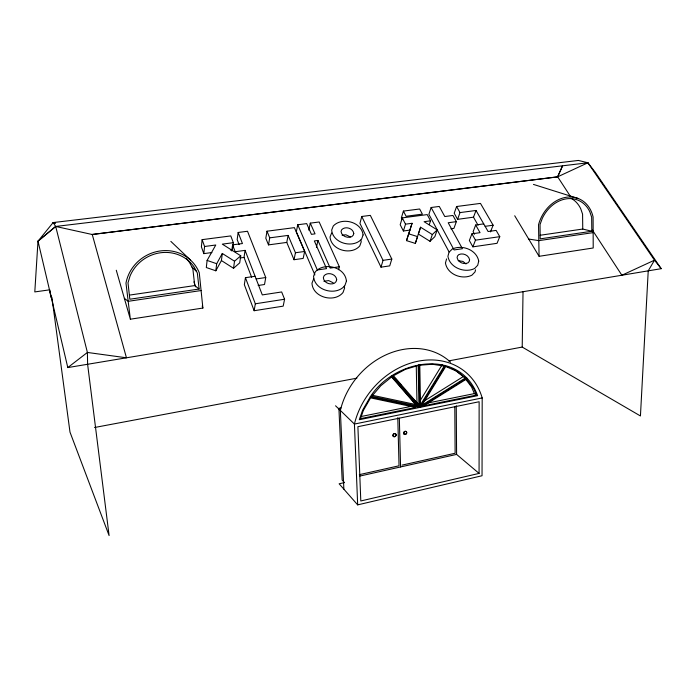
<?xml version="1.0" encoding="UTF-8"?>
<svg xmlns="http://www.w3.org/2000/svg" width="696" height="696" viewBox="0 0 696 696"><rect width="100%" height="100%" fill="white"/><g stroke="black" fill="none" stroke-linecap="round" stroke-linejoin="round"><path stroke-width="1.04" d="M479.074 473.402L479.135 401.74L357.901 426.7L360.798 500.972L479.074 473.402L456.593 454.401L456.263 405.716M357.674 504.878L354.421 424.064A73.402 60.656 -50.3 0 1 417.696 361.285A73.402 60.656 -50.3 0 1 482.189 397.929L482.041 475.742L357.674 504.878L339.135 483.79L344.416 482.598M570.624 196.69L557.67 176.819L562.568 165.805L557.566 176.906L92.22 234.508L55.697 226.452L37.993 241.129L67.799 367.575L661.2 268.682L595.176 172.182L587.911 162.777L55.697 226.452L37.984 241.216L53.131 222.563L578.428 160.437L587.911 162.777L654.492 260.182L648.228 270.848L640.433 415.964L522.209 347.069L523.027 291.72M37.993 241.129L34.8 291.92L49.816 289.814M232.516 248.759L233.351 242.678L230.776 235.918L202.127 239.65L201.388 246.802L203.815 253.631L211.897 252.535M203.815 253.631L204.581 246.497L202.127 239.65M204.581 246.497L215.769 245.009L207.103 260.426L206.312 267.534L215.821 270.796L221.415 260.556L222.311 253.466L234.526 261.226L233.534 268.291L221.415 260.556M215.821 270.796L216.691 263.714L222.311 253.466M231.751 250.943L232.577 244.861L242.443 243.548L238.162 232.473L247.515 231.263L265.75 277.539L264.515 284.516L258.146 285.464M238.162 232.473L237.162 239.572L239.093 244.592M233.351 242.678L222.294 244.148L240.755 255.789L239.72 262.853L233.534 268.291M251.656 277.304L244.018 257.424L245.079 250.369L235.178 251.717L232.577 244.861M255.101 276.269L245.427 277.678L244.34 284.69L254.144 310.72L283.185 306.144L284.586 299.245L281.663 291.963L262.305 294.913L245.079 250.369M286.769 242.417L294.025 259.721L303.169 258.425L304.648 251.465L294.399 227.635L267.003 231.202L265.811 238.25L268.499 244.888L286.769 242.417L288.118 235.405L269.726 237.849L268.499 244.888M254.144 310.72L255.328 303.787L245.427 277.678M338.595 269.7L339.344 266.751L319.168 221.989L310.277 223.138L315.036 233.865L311.434 234.343L306.701 223.607L297.731 224.765L296.331 231.768L314.897 274.929M294.025 259.721L295.452 252.744L288.118 235.405M308.789 230.132L310.277 223.138M316.402 247.411L317.959 240.459L314.348 240.946L326.555 268.63L317.341 269.978L297.731 224.765M475.551 269.822L475.046 271.901L471.932 275.172C462.083 280.105 447.302 274.424 445.457 263.018L446.588 258.895M361.763 216.482L359.945 223.39L380.999 267.168L389.725 265.872L391.813 259.069L370.333 215.369L361.763 216.482L383.035 260.356L380.999 267.168M403.41 211.088L406.09 216.273L422.376 214.133L419.644 208.991L403.41 211.088L401.331 217.935L402.21 219.658M429.249 224.686L430.546 220.815L427.222 214.594L402.279 217.883L400.191 224.721L403.393 231.002L409.909 230.106L412.067 223.294L405.516 224.173L403.393 231.002M408.665 233.821L417.539 236.605L415.321 243.4L406.507 240.633L412.067 223.294M406.507 240.633L409.909 230.106M415.321 243.4L420.567 227.218L432.329 234.543L437.184 229.889L424.082 221.685L430.546 220.815M420.567 227.218L418.348 234.013L430.024 241.312L434.852 236.649L437.184 229.889M450.877 228.801L453.923 228.384L456.358 221.641L452.931 215.456L444.796 216.543L439.272 206.451L431.129 207.504L428.875 214.298L449.077 251.952M430.024 241.312L432.329 234.543M490.454 231.89L493.125 225.217L480.466 203.397L456.602 206.512L454.192 213.254L457.577 219.336L473.489 217.187L476.02 210.47L460.012 212.593L457.577 219.336M483.72 223.877L475.681 224.991L480.04 232.673L471.923 233.821L469.356 240.529L472.88 246.854L497.031 243.322L499.772 236.666L496.135 230.402L488.113 231.533L476.02 210.47M475.681 224.991L473.115 231.69L474.55 234.248M472.88 246.854L475.472 240.163L471.923 233.821M313.713 278.757L311.982 283.168C312.635 297.41 334.358 303.238 343.015 292.511L344.607 288.048L344.233 286.152M331.627 232.96L330.043 237.005C331.113 250.255 351.358 255.693 359.771 245.932L361.233 241.843L360.85 240.094M370.246 396.903L362.599 410.188L359.293 419.723L477.63 395.659C459.586 346.939 393.553 359.728 370.246 396.903L419.766 407.421L466.798 377.998M420.271 400.47L442.195 364.687M392.126 375.553L419.766 407.421L445.501 365.435M234.526 261.226L240.755 255.789M67.799 367.575L87.4 352.454L126.454 357.796L92.237 234.421L557.67 176.819L587.911 162.777M423.803 401.244L463.31 376.562L465.38 377.998L422.063 405.098L445.718 366.496L456.593 371.151L465.38 377.998M323.901 281.297L328.66 280.584L333.254 282.828M342.084 235.187L345.912 234.796L350.332 236.91M359.319 474.663L399.034 465.789L397.79 417.635M402.044 465.119L455.132 453.253L454.801 406.542M359.884 476.064L456.593 454.401M482.189 397.929L354.421 424.064L335.542 405.785M360.876 416.565L412.702 406.081M428.171 402.949L474.394 393.597L476.49 395.084L423.812 405.785L466.52 379.05L473.602 388.359L476.49 395.084M344.294 482.45L342.145 480.04L338.909 408.343L341.014 407.926M94.517 427.509L356.891 378.163M448.615 360.911L522.209 347.069M255.328 303.787L284.586 299.245M130.352 319.203L202.884 308.05L199.265 272.728A38.828 36.601 -32.3 0 0 160.071 250.978A38.828 36.601 -32.3 0 0 125.976 283.098L130.352 319.203L116.276 270.239M539.078 256.311L593.21 247.985L593.096 216.995A33.617 27.188 -66 0 0 566.535 197.229A33.617 27.188 -66 0 0 538.539 224.712L539.078 256.311L514.718 215.76M199.126 289.031L129.83 299.228L128.003 282.811L130.109 275.851A36.958 34.826 -32.3 0 1 160.367 252.779A36.958 34.826 -32.3 0 1 194.071 266.942L197.325 272.997L199.126 289.031L194.732 285.586L192.827 268.63L189.608 262.653A36.401 34.382 -31.5 0 0 186.276 258.599M591.817 231.255L540.174 238.859L540.044 224.504L542.254 218.457A31.99 25.874 -66 0 1 566.57 198.812A31.99 25.874 -66 0 1 589.843 211.828L591.652 217.196L591.817 231.255L582.752 229.045L540.157 235.257M201.092 290.545L128.186 301.316L124.34 298.297M593.149 232.621L538.817 240.642L528.708 239.041M129.63 295.078L194.732 285.586M256.137 278.948L265.75 277.539M339.344 266.751L330.217 268.09L317.959 240.459M383.035 260.356L391.813 259.069M475.472 240.163L499.772 236.666M295.452 252.744L304.648 251.465M485.129 226.33L493.125 225.217M240.085 257.972L244.018 257.424M456.358 221.641L448.198 222.755L462.414 248.724L454.079 249.942L431.129 207.504M230.385 250.038L232.377 249.768M458.229 260.643L462.97 261.444L465.981 263.967M372.082 395.215L415.477 404.48L417.4 406.046L371.76 396.329L380.782 385.749L391.935 376.71L417.4 406.046M53.131 222.563L55.193 223.181L53.131 222.563L55.697 226.452L87.4 352.454L87.609 364.278L109.098 535.563L69.992 432.12L52.174 299.306M533.458 184.405L578.515 198.612M207.103 260.426L216.691 263.714M446.658 366.34L449.616 367.61M451.582 368.454L454.54 369.724L463.31 376.562M409.944 395.406L418.922 405.098L418.174 365.513L405.446 369.324L393.475 375.736L418.922 405.098M170.851 241.39L190.434 260M338.909 408.343L340.431 409.814M191.948 266.994L196.437 271.344M395.841 379.137L397.251 380.764M400.07 384.018L401.479 385.645M391.483 376.849L415.477 404.48M661.2 268.682L654.492 260.182L621.876 275.242L592.418 230.098M465.728 379.294L471.514 386.889L474.394 393.597M473.489 217.187L478.056 225.217M456.602 206.512L460.012 212.593M402.279 217.883L405.516 224.173M52.069 298.001L50.695 295.165L50.138 290.963M52.531 300.124L50.704 296.331L49.999 291.093M267.003 231.202L269.726 237.849M193.949 281.845L195.637 286.804M202.188 306.022L202.884 308.05M343.868 489.166L340.353 410.449A71.192 59.482 -50.2 0 1 387.141 354.334A71.192 59.482 -50.2 0 1 450.59 362.207M399.339 418.174L400.574 466.946M418.966 364.426L419.766 407.421M416.269 366.218L416.991 403.541M582.752 229.045L582.578 214.15L580.768 208.835A31.572 25.656 -66.1 0 0 571.39 198.464M406.09 433.782A1.67 1.392 -49.4 0 0 405.768 431.311A1.67 1.392 -49.4 0 0 403.584 432.99L403.602 433.382A1.67 1.392 -49.4 0 0 405.759 434.06M395.476 435.974A1.679 1.401 -48.8 0 1 393.144 436.175A1.679 1.401 -48.8 0 1 393.771 433.791A1.679 1.401 -48.8 0 1 395.885 434.417L395.928 434.809A1.679 1.401 -48.8 0 1 395.72 435.609M469.591 259.686L469.2 261.452L467.973 262.853C463.893 264.898 457.925 262.279 457.089 257.694L457.516 255.954L458.786 254.623C462.849 252.648 468.739 255.11 469.591 259.686M478.726 261.078L477.717 265.246L474.594 268.517C464.676 273.424 449.825 267.751 447.92 256.302L449.05 252.178L452.269 249.046C462.135 244.383 476.621 249.803 478.726 261.078M353.777 233.534L353.194 235.265L351.776 236.631C347.756 238.563 341.51 236.266 341.04 231.481L341.649 229.776C345.129 225.782 353.246 228.21 353.777 233.534M336.681 279.775L336.038 281.663L334.532 283.159C330.322 285.351 323.683 282.785 323.353 277.704L324.023 275.842C327.607 271.449 336.307 274.059 336.681 279.775M363.356 410.44L360.511 418.644L415.677 407.438L370.585 397.877L363.356 410.44M346.425 281.201L344.825 285.673C336.081 296.4 314.279 290.563 313.565 276.26L315.297 271.849C324.214 261.652 345.373 267.116 346.425 281.201M363.086 234.952L361.624 239.05C353.133 248.803 332.819 243.356 331.679 230.063L333.271 226.009C341.919 216.734 361.659 221.841 363.086 234.952M444.213 366.105L420.514 404.776L419.792 365.209L432.442 364.252L444.213 366.105M396.102 434.965L396.059 434.574A1.679 1.401 -48.8 0 0 393.605 434.217A1.679 1.401 -48.8 0 0 393.919 436.74A1.679 1.401 -48.8 0 0 396.102 434.965M403.784 433.538L403.758 433.147A1.679 1.392 -49.4 0 1 406.003 431.485A1.679 1.392 -49.4 0 1 406.16 434.043A1.679 1.392 -49.4 0 1 403.784 433.538"/></g></svg>
